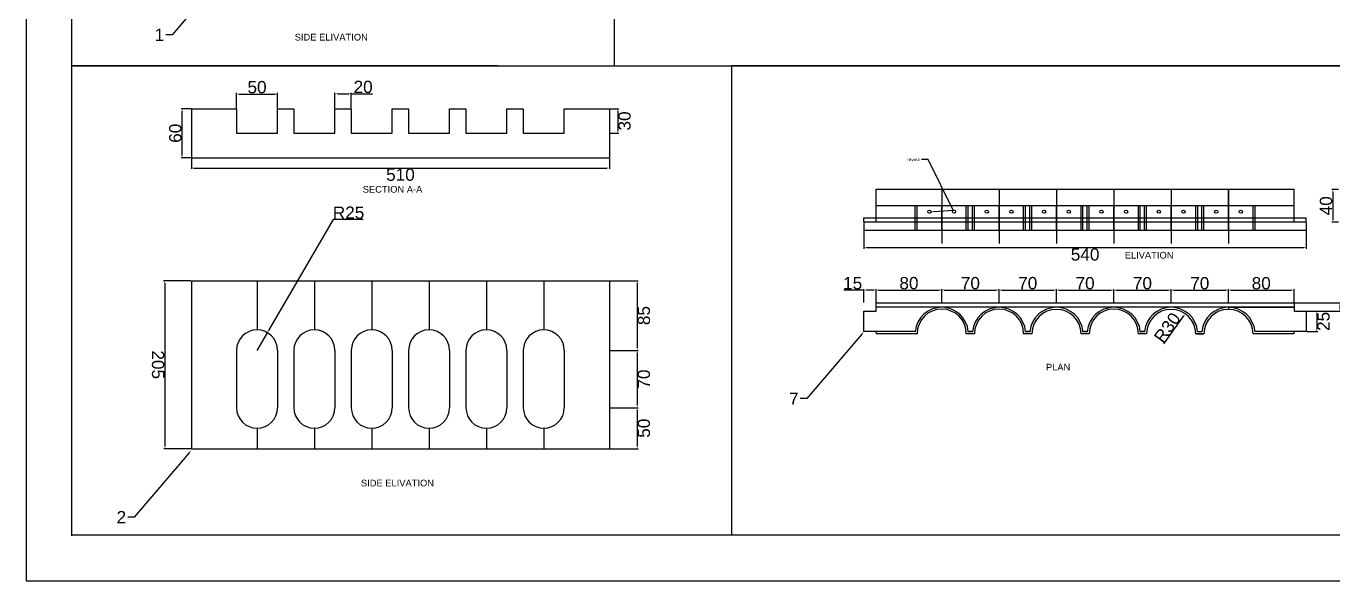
# Model space of a CAD drawing. Header units: millimetres. Extents: x -3009 to 55097, y -2803 to 5841.
# Drawn here: x 33757 to 35352, y -1701 to -1024 of the extents above; entities that cross this region are included whole.
import ezdxf
from ezdxf import colors
from ezdxf.entities.mleader import LeaderData, LeaderLine
from ezdxf.math import Vec2, Vec3

# ---------------------------------------------------------------- set-up
doc = ezdxf.new("R2010")
doc.units = ezdxf.units.MM
doc.layers.add('DIM', color=10, linetype='Continuous')
doc.layers.add('SC', color=5, linetype='Continuous')
doc.layers.add('PDF_PDF_PDF_NAME PLATE', color=230, linetype='Continuous', true_color=0xff007f)
doc.styles.get("Standard").update_dxf_attribs({"font": 'arial.ttf', "height": 15})
doc.dimstyles.new('DIM', dxfattribs={"dimtxt": 15, "dimasz": 3, "dimexe": 1.25, "dimexo": 0.625, "dimtad": 2, "dimtoh": 1, "dimdec": 0, "dimtxsty": 'Standard', "dimcen": 2.5, "dimclrd": 1, "dimclre": 4, "dimclrt": 1, "dimadec": 0, "dimazin": 0, "dimtfac": 1, "dimtdec": 0, "dimtmove": 0, "dimatfit": 3, "dimfxl": 1, "dimtfillclr": 4, "dimarcsym": 0})

# ---------------------------------------------------------------- blocks, each defined once
blk = doc.blocks.new('*D421')
at = {"layer": 'Defpoints', "color": 0, "transparency": 16777216}
for p in [(34469, -1335.1), (34469, -1420.1), (34502.9, -1420.1)]:
    blk.add_point(p, dxfattribs=at)
at = {"layer": 'DIM', "color": 4, "lineweight": -2, "transparency": 16777216}
for p, q in [((34469.6, -1335.1), (34504.1, -1335.1)), ((34469.6, -1420.1), (34504.1, -1420.1))]:
    blk.add_line(p, q, dxfattribs=at)
at = {"layer": 'DIM', "color": 1, "lineweight": -2, "transparency": 16777216}
blk.add_line((34502.9, -1338.1), (34502.9, -1417.1), dxfattribs=at)
at = {"layer": 'DIM', "color": 1, "transparency": 16777216}
for points in [[(34502.4, -1338.1), (34503.4, -1338.1), (34502.9, -1335.1)], [(34502.4, -1417.1), (34503.4, -1417.1), (34502.9, -1420.1)]]:
    blk.add_solid(points, dxfattribs=at)
at = {"layer": 'DIM', "color": 1, "transparency": 16777216, "insert": (34511.2, -1377.6), "char_height": 15, "attachment_point": 5, "rotation": 90}
blk.add_mtext('85', dxfattribs=at)
blk = doc.blocks.new('*D369')
at = {"layer": 'Defpoints', "color": 0, "transparency": 16777216}
for p in [(34469, -1420.1), (34469, -1490.1), (34502.9, -1490.1)]:
    blk.add_point(p, dxfattribs=at)
at = {"layer": 'DIM', "color": 4, "lineweight": -2, "transparency": 16777216}
for p, q in [((34469.6, -1420.1), (34504.1, -1420.1)), ((34469.6, -1490.1), (34504.1, -1490.1))]:
    blk.add_line(p, q, dxfattribs=at)
at = {"layer": 'DIM', "color": 1, "lineweight": -2, "transparency": 16777216}
blk.add_line((34502.9, -1423.1), (34502.9, -1487.1), dxfattribs=at)
at = {"layer": 'DIM', "color": 1, "transparency": 16777216}
for points in [[(34502.4, -1423.1), (34503.4, -1423.1), (34502.9, -1420.1)], [(34502.4, -1487.1), (34503.4, -1487.1), (34502.9, -1490.1)]]:
    blk.add_solid(points, dxfattribs=at)
at = {"layer": 'DIM', "color": 1, "transparency": 16777216, "insert": (34511.2, -1455.1), "char_height": 15, "attachment_point": 5, "rotation": 90}
blk.add_mtext('70', dxfattribs=at)
blk = doc.blocks.new('*D422')
at = {"layer": 'Defpoints', "color": 0, "transparency": 16777216}
for p in [(34469, -1490.1), (34469, -1540.1), (34502.9, -1540.1)]:
    blk.add_point(p, dxfattribs=at)
at = {"layer": 'DIM', "color": 4, "lineweight": -2, "transparency": 16777216}
for p, q in [((34469.6, -1490.1), (34504.1, -1490.1)), ((34469.6, -1540.1), (34504.1, -1540.1))]:
    blk.add_line(p, q, dxfattribs=at)
at = {"layer": 'DIM', "color": 1, "lineweight": -2, "transparency": 16777216}
blk.add_line((34502.9, -1493.1), (34502.9, -1537.1), dxfattribs=at)
at = {"layer": 'DIM', "color": 1, "transparency": 16777216}
for points in [[(34502.4, -1493.1), (34503.4, -1493.1), (34502.9, -1490.1)], [(34502.4, -1537.1), (34503.4, -1537.1), (34502.9, -1540.1)]]:
    blk.add_solid(points, dxfattribs=at)
at = {"layer": 'DIM', "color": 1, "transparency": 16777216, "insert": (34511.2, -1515.1), "char_height": 15, "attachment_point": 5, "rotation": 90}
blk.add_mtext('50', dxfattribs=at)
blk = doc.blocks.new('*D370')
at = {"layer": 'Defpoints', "color": 0, "transparency": 16777216}
for p in [(34051.6, -1398.5), (34039, -1420.1)]:
    blk.add_point(p, dxfattribs=at)
at = {"layer": 'DIM', "color": 1, "lineweight": -2, "transparency": 16777216}
for p, q in [((34132.1, -1260.4), (34053.1, -1395.9)), ((34168.6, -1260.4), (34132.1, -1260.4)), ((34039, -1420.1), (34051.6, -1398.5))]:
    blk.add_line(p, q, dxfattribs=at)
at = {"layer": 'DIM', "color": 1, "transparency": 16777216}
blk.add_solid([(34052.7, -1395.6), (34053.5, -1396.1), (34051.6, -1398.5)], dxfattribs=at)
at = {"layer": 'DIM', "color": 1, "transparency": 16777216, "insert": (34150.7, -1252.1), "char_height": 15, "attachment_point": 5}
blk.add_mtext('R25', dxfattribs=at)
blk = doc.blocks.new('*D443')
at = {"layer": 'Defpoints', "color": 0, "transparency": 16777216}
for p in [(33947.6, -1125.1), (33959, -1125.1), (33959, -1185.1)]:
    blk.add_point(p, dxfattribs=at)
at = {"layer": 'DIM', "color": 4, "lineweight": -2, "transparency": 16777216}
for p, q in [((33958.4, -1125.1), (33946.4, -1125.1)), ((33958.4, -1185.1), (33946.4, -1185.1))]:
    blk.add_line(p, q, dxfattribs=at)
at = {"layer": 'DIM', "color": 1, "lineweight": -2, "transparency": 16777216}
blk.add_line((33947.6, -1182.1), (33947.6, -1128.1), dxfattribs=at)
at = {"layer": 'DIM', "color": 1, "transparency": 16777216}
for points in [[(33947.1, -1128.1), (33948.1, -1128.1), (33947.6, -1125.1)], [(33947.1, -1182.1), (33948.1, -1182.1), (33947.6, -1185.1)]]:
    blk.add_solid(points, dxfattribs=at)
at = {"layer": 'DIM', "color": 1, "transparency": 16777216, "insert": (33939.3, -1155.1), "char_height": 15, "attachment_point": 5, "rotation": 90}
blk.add_mtext('60', dxfattribs=at)
blk = doc.blocks.new('*D444')
at = {"layer": 'Defpoints', "color": 0, "transparency": 16777216}
for p in [(34469, -1125.1), (34469, -1155.1), (34479.3, -1155.1)]:
    blk.add_point(p, dxfattribs=at)
at = {"layer": 'DIM', "color": 4, "lineweight": -2, "transparency": 16777216}
for p, q in [((34469.6, -1125.1), (34480.6, -1125.1)), ((34469.6, -1155.1), (34480.6, -1155.1))]:
    blk.add_line(p, q, dxfattribs=at)
at = {"layer": 'DIM', "color": 1, "lineweight": -2, "transparency": 16777216}
blk.add_line((34479.3, -1128.1), (34479.3, -1152.1), dxfattribs=at)
at = {"layer": 'DIM', "color": 1, "transparency": 16777216}
for points in [[(34478.8, -1128.1), (34479.8, -1128.1), (34479.3, -1125.1)], [(34478.8, -1152.1), (34479.8, -1152.1), (34479.3, -1155.1)]]:
    blk.add_solid(points, dxfattribs=at)
at = {"layer": 'DIM', "color": 1, "transparency": 16777216, "insert": (34487.6, -1140.1), "char_height": 15, "attachment_point": 5, "rotation": 90}
blk.add_mtext('30', dxfattribs=at)
blk = doc.blocks.new('*D445')
at = {"layer": 'Defpoints', "color": 0, "transparency": 16777216}
for p in [(34779.7, -1263.3), (35319.7, -1263.3), (34779.7, -1294.8)]:
    blk.add_point(p, dxfattribs=at)
at = {"layer": 'DIM', "color": 4, "lineweight": -2, "transparency": 16777216}
for p, q in [((34779.7, -1264), (34779.7, -1296)), ((35319.7, -1264), (35319.7, -1296))]:
    blk.add_line(p, q, dxfattribs=at)
at = {"layer": 'DIM', "color": 1, "lineweight": -2, "transparency": 16777216}
blk.add_line((35316.7, -1294.8), (34782.7, -1294.8), dxfattribs=at)
at = {"layer": 'DIM', "color": 1, "transparency": 16777216}
for points in [[(34782.7, -1294.3), (34782.7, -1295.3), (34779.7, -1294.8)], [(35316.7, -1294.3), (35316.7, -1295.3), (35319.7, -1294.8)]]:
    blk.add_solid(points, dxfattribs=at)
at = {"layer": 'DIM', "color": 1, "transparency": 16777216, "insert": (35049.7, -1303.1), "char_height": 15, "attachment_point": 5}
blk.add_mtext('540', dxfattribs=at)
blk = doc.blocks.new('*D446')
at = {"layer": 'Defpoints', "color": 0, "transparency": 16777216}
for p in [(34779.7, -1346.5), (34779.7, -1362.2), (34794.7, -1362.2)]:
    blk.add_point(p, dxfattribs=at)
at = {"layer": 'DIM', "color": 1, "lineweight": -2, "transparency": 16777216}
for p, q in [((34779.7, -1346.5), (34755.2, -1346.5)), ((34791.7, -1346.5), (34782.7, -1346.5))]:
    blk.add_line(p, q, dxfattribs=at)
at = {"layer": 'DIM', "color": 4, "lineweight": -2, "transparency": 16777216}
for p, q in [((34779.7, -1361.6), (34779.7, -1345.3)), ((34794.7, -1361.6), (34794.7, -1345.3))]:
    blk.add_line(p, q, dxfattribs=at)
at = {"layer": 'DIM', "color": 1, "transparency": 16777216}
for points in [[(34782.7, -1346), (34782.7, -1347), (34779.7, -1346.5)], [(34791.7, -1346), (34791.7, -1347), (34794.7, -1346.5)]]:
    blk.add_solid(points, dxfattribs=at)
at = {"layer": 'DIM', "color": 1, "transparency": 16777216, "insert": (34766, -1338.2), "char_height": 15, "attachment_point": 5}
blk.add_mtext('15', dxfattribs=at)
blk = doc.blocks.new('*D447')
at = {"layer": 'Defpoints', "color": 0, "transparency": 16777216}
for p in [(34874.7, -1346.4), (34794.7, -1362.2), (34874.7, -1362.2)]:
    blk.add_point(p, dxfattribs=at)
at = {"layer": 'DIM', "color": 4, "lineweight": -2, "transparency": 16777216}
for p, q in [((34794.7, -1361.6), (34794.7, -1345.2)), ((34874.7, -1361.6), (34874.7, -1345.2))]:
    blk.add_line(p, q, dxfattribs=at)
at = {"layer": 'DIM', "color": 1, "lineweight": -2, "transparency": 16777216}
blk.add_line((34797.7, -1346.4), (34871.7, -1346.4), dxfattribs=at)
at = {"layer": 'DIM', "color": 1, "transparency": 16777216}
for points in [[(34797.7, -1345.9), (34797.7, -1346.9), (34794.7, -1346.4)], [(34871.7, -1345.9), (34871.7, -1346.9), (34874.7, -1346.4)]]:
    blk.add_solid(points, dxfattribs=at)
at = {"layer": 'DIM', "color": 1, "transparency": 16777216, "insert": (34834.7, -1338.1), "char_height": 15, "attachment_point": 5}
blk.add_mtext('80', dxfattribs=at)
blk = doc.blocks.new('*D448')
at = {"layer": 'Defpoints', "color": 0, "transparency": 16777216}
for p in [(34944.7, -1346.4), (34874.7, -1362.2), (34944.7, -1362.2)]:
    blk.add_point(p, dxfattribs=at)
at = {"layer": 'DIM', "color": 4, "lineweight": -2, "transparency": 16777216}
for p, q in [((34874.7, -1361.6), (34874.7, -1345.2)), ((34944.7, -1361.6), (34944.7, -1345.2))]:
    blk.add_line(p, q, dxfattribs=at)
at = {"layer": 'DIM', "color": 1, "lineweight": -2, "transparency": 16777216}
blk.add_line((34877.7, -1346.4), (34941.7, -1346.4), dxfattribs=at)
at = {"layer": 'DIM', "color": 1, "transparency": 16777216}
for points in [[(34877.7, -1345.9), (34877.7, -1346.9), (34874.7, -1346.4)], [(34941.7, -1345.9), (34941.7, -1346.9), (34944.7, -1346.4)]]:
    blk.add_solid(points, dxfattribs=at)
at = {"layer": 'DIM', "color": 1, "transparency": 16777216, "insert": (34909.7, -1338.1), "char_height": 15, "attachment_point": 5}
blk.add_mtext('70', dxfattribs=at)
blk = doc.blocks.new('*D449')
at = {"layer": 'Defpoints', "color": 0, "transparency": 16777216}
for p in [(35014.7, -1346.4), (34944.7, -1362.2), (35014.7, -1362.2)]:
    blk.add_point(p, dxfattribs=at)
at = {"layer": 'DIM', "color": 4, "lineweight": -2, "transparency": 16777216}
for p, q in [((34944.7, -1361.6), (34944.7, -1345.2)), ((35014.7, -1361.6), (35014.7, -1345.2))]:
    blk.add_line(p, q, dxfattribs=at)
at = {"layer": 'DIM', "color": 1, "lineweight": -2, "transparency": 16777216}
blk.add_line((34947.7, -1346.4), (35011.7, -1346.4), dxfattribs=at)
at = {"layer": 'DIM', "color": 1, "transparency": 16777216}
for points in [[(34947.7, -1345.9), (34947.7, -1346.9), (34944.7, -1346.4)], [(35011.7, -1345.9), (35011.7, -1346.9), (35014.7, -1346.4)]]:
    blk.add_solid(points, dxfattribs=at)
at = {"layer": 'DIM', "color": 1, "transparency": 16777216, "insert": (34979.7, -1338.1), "char_height": 15, "attachment_point": 5}
blk.add_mtext('70', dxfattribs=at)
blk = doc.blocks.new('*D450')
at = {"layer": 'Defpoints', "color": 0, "transparency": 16777216}
for p in [(35084.7, -1346.5), (35014.7, -1362.2), (35084.7, -1362.2)]:
    blk.add_point(p, dxfattribs=at)
at = {"layer": 'DIM', "color": 4, "lineweight": -2, "transparency": 16777216}
for p, q in [((35014.7, -1361.6), (35014.7, -1345.2)), ((35084.7, -1361.6), (35084.7, -1345.2))]:
    blk.add_line(p, q, dxfattribs=at)
at = {"layer": 'DIM', "color": 1, "lineweight": -2, "transparency": 16777216}
blk.add_line((35017.7, -1346.5), (35081.7, -1346.5), dxfattribs=at)
at = {"layer": 'DIM', "color": 1, "transparency": 16777216}
for points in [[(35017.7, -1346), (35017.7, -1347), (35014.7, -1346.5)], [(35081.7, -1346), (35081.7, -1347), (35084.7, -1346.5)]]:
    blk.add_solid(points, dxfattribs=at)
at = {"layer": 'DIM', "color": 1, "transparency": 16777216, "insert": (35049.7, -1338.2), "char_height": 15, "attachment_point": 5}
blk.add_mtext('70', dxfattribs=at)
blk = doc.blocks.new('*D451')
at = {"layer": 'Defpoints', "color": 0, "transparency": 16777216}
for p in [(35154.7, -1346.5), (35084.7, -1362.2), (35154.7, -1362.2)]:
    blk.add_point(p, dxfattribs=at)
at = {"layer": 'DIM', "color": 4, "lineweight": -2, "transparency": 16777216}
for p, q in [((35084.7, -1361.6), (35084.7, -1345.2)), ((35154.7, -1361.6), (35154.7, -1345.2))]:
    blk.add_line(p, q, dxfattribs=at)
at = {"layer": 'DIM', "color": 1, "lineweight": -2, "transparency": 16777216}
blk.add_line((35087.7, -1346.5), (35151.7, -1346.5), dxfattribs=at)
at = {"layer": 'DIM', "color": 1, "transparency": 16777216}
for points in [[(35087.7, -1346), (35087.7, -1347), (35084.7, -1346.5)], [(35151.7, -1346), (35151.7, -1347), (35154.7, -1346.5)]]:
    blk.add_solid(points, dxfattribs=at)
at = {"layer": 'DIM', "color": 1, "transparency": 16777216, "insert": (35119.7, -1338.2), "char_height": 15, "attachment_point": 5}
blk.add_mtext('70', dxfattribs=at)
blk = doc.blocks.new('*D452')
at = {"layer": 'Defpoints', "color": 0, "transparency": 16777216}
for p in [(35224.7, -1346.5), (35154.7, -1362.2), (35224.7, -1362.2)]:
    blk.add_point(p, dxfattribs=at)
at = {"layer": 'DIM', "color": 4, "lineweight": -2, "transparency": 16777216}
for p, q in [((35154.7, -1361.6), (35154.7, -1345.2)), ((35224.7, -1361.6), (35224.7, -1345.2))]:
    blk.add_line(p, q, dxfattribs=at)
at = {"layer": 'DIM', "color": 1, "lineweight": -2, "transparency": 16777216}
blk.add_line((35157.7, -1346.5), (35221.7, -1346.5), dxfattribs=at)
at = {"layer": 'DIM', "color": 1, "transparency": 16777216}
for points in [[(35157.7, -1346), (35157.7, -1347), (35154.7, -1346.5)], [(35221.7, -1346), (35221.7, -1347), (35224.7, -1346.5)]]:
    blk.add_solid(points, dxfattribs=at)
at = {"layer": 'DIM', "color": 1, "transparency": 16777216, "insert": (35189.7, -1338.2), "char_height": 15, "attachment_point": 5}
blk.add_mtext('70', dxfattribs=at)
blk = doc.blocks.new('*D453')
at = {"layer": 'Defpoints', "color": 0, "transparency": 16777216}
for p in [(35304.7, -1346.5), (35224.7, -1362.2), (35304.7, -1362.2)]:
    blk.add_point(p, dxfattribs=at)
at = {"layer": 'DIM', "color": 4, "lineweight": -2, "transparency": 16777216}
for p, q in [((35224.7, -1361.6), (35224.7, -1345.2)), ((35304.7, -1361.6), (35304.7, -1345.2))]:
    blk.add_line(p, q, dxfattribs=at)
at = {"layer": 'DIM', "color": 1, "lineweight": -2, "transparency": 16777216}
blk.add_line((35227.7, -1346.5), (35301.7, -1346.5), dxfattribs=at)
at = {"layer": 'DIM', "color": 1, "transparency": 16777216}
for points in [[(35227.7, -1346), (35227.7, -1347), (35224.7, -1346.5)], [(35301.7, -1346), (35301.7, -1347), (35304.7, -1346.5)]]:
    blk.add_solid(points, dxfattribs=at)
at = {"layer": 'DIM', "color": 1, "transparency": 16777216, "insert": (35264.7, -1338.2), "char_height": 15, "attachment_point": 5}
blk.add_mtext('80', dxfattribs=at)
blk = doc.blocks.new('*D454')
at = {"layer": 'Defpoints', "color": 0, "transparency": 16777216}
for p in [(35319.7, -1372.2), (35319.7, -1397.2), (35332.4, -1397.2)]:
    blk.add_point(p, dxfattribs=at)
at = {"layer": 'DIM', "color": 4, "lineweight": -2, "transparency": 16777216}
for p, q in [((35320.3, -1372.2), (35333.7, -1372.2)), ((35320.3, -1397.2), (35333.7, -1397.2))]:
    blk.add_line(p, q, dxfattribs=at)
at = {"layer": 'DIM', "color": 1, "lineweight": -2, "transparency": 16777216}
blk.add_line((35332.4, -1375.2), (35332.4, -1394.2), dxfattribs=at)
at = {"layer": 'DIM', "color": 1, "transparency": 16777216}
for points in [[(35331.9, -1375.2), (35332.9, -1375.2), (35332.4, -1372.2)], [(35331.9, -1394.2), (35332.9, -1394.2), (35332.4, -1397.2)]]:
    blk.add_solid(points, dxfattribs=at)
at = {"layer": 'DIM', "color": 1, "transparency": 16777216, "insert": (35340.7, -1384.7), "char_height": 15, "attachment_point": 5, "rotation": 90}
blk.add_mtext('25', dxfattribs=at)
blk = doc.blocks.new('*D386')
at = {"layer": 'Defpoints', "color": 0, "transparency": 16777216}
for p in [(35172.2, -1375.6), (35154.7, -1400)]:
    blk.add_point(p, dxfattribs=at)
at = {"layer": 'DIM', "color": 1, "lineweight": -2, "transparency": 16777216}
blk.add_line((35145.9, -1412.2), (35170.4, -1378), dxfattribs=at)
at = {"layer": 'DIM', "color": 1, "transparency": 16777216}
blk.add_solid([(35170, -1377.7), (35170.8, -1378.3), (35172.2, -1375.6)], dxfattribs=at)
at = {"layer": 'DIM', "color": 1, "transparency": 16777216, "insert": (35150, -1392.3), "char_height": 15, "attachment_point": 5, "rotation": 54.376}
blk.add_mtext('R30', dxfattribs=at)
blk = doc.blocks.new('*D455')
at = {"layer": 'Defpoints', "color": 0, "transparency": 16777216}
for p in [(35359.7, -1223.6), (35352.1, -1263.6), (35359.7, -1263.6)]:
    blk.add_point(p, dxfattribs=at)
at = {"layer": 'DIM', "color": 4, "lineweight": -2, "transparency": 16777216}
for p, q in [((35359.1, -1223.6), (35350.8, -1223.6)), ((35359.1, -1263.6), (35350.8, -1263.6))]:
    blk.add_line(p, q, dxfattribs=at)
at = {"layer": 'DIM', "color": 1, "lineweight": -2, "transparency": 16777216}
blk.add_line((35352.1, -1226.6), (35352.1, -1260.6), dxfattribs=at)
at = {"layer": 'DIM', "color": 1, "transparency": 16777216}
for points in [[(35351.6, -1226.6), (35352.6, -1226.6), (35352.1, -1223.6)], [(35351.6, -1260.6), (35352.6, -1260.6), (35352.1, -1263.6)]]:
    blk.add_solid(points, dxfattribs=at)
at = {"layer": 'DIM', "color": 1, "transparency": 16777216, "insert": (35343.8, -1243.6), "char_height": 15, "attachment_point": 5, "rotation": 90}
blk.add_mtext('40', dxfattribs=at)
blk = doc.blocks.new('*D403')
at = {"layer": 'Defpoints', "color": 0, "transparency": 16777216}
for p in [(33958.8, -1335.1), (33926.5, -1540.1), (33959, -1540.1)]:
    blk.add_point(p, dxfattribs=at)
at = {"layer": 'DIM', "color": 4, "lineweight": -2, "transparency": 16777216}
for p, q in [((33958.2, -1335.1), (33925, -1335.1)), ((33958.4, -1540.1), (33925.2, -1540.1))]:
    blk.add_line(p, q, dxfattribs=at)
at = {"layer": 'DIM', "color": 1, "lineweight": -2, "transparency": 16777216}
blk.add_line((33926.3, -1338.1), (33926.5, -1537.1), dxfattribs=at)
at = {"layer": 'DIM', "color": 1, "transparency": 16777216}
for points in [[(33926.8, -1338.1), (33925.8, -1338.1), (33926.3, -1335.1)], [(33927, -1537.1), (33926, -1537.1), (33926.5, -1540.1)]]:
    blk.add_solid(points, dxfattribs=at)
at = {"layer": 'DIM', "color": 1, "transparency": 16777216, "insert": (33918.1, -1437.6), "char_height": 15, "attachment_point": 5, "rotation": 270.0568}
blk.add_mtext('205', dxfattribs=at)
blk = doc.blocks.new('*D398')
at = {"layer": 'Defpoints', "color": 0, "transparency": 16777216}
for p in [(35304.7, -1362.2), (35304.7, -1372.2), (35360.6, -1372.2)]:
    blk.add_point(p, dxfattribs=at)
at = {"layer": 'DIM', "color": 4, "lineweight": -2, "transparency": 16777216}
for p, q in [((35305.3, -1362.2), (35361.9, -1362.2)), ((35305.3, -1372.2), (35361.9, -1372.2))]:
    blk.add_line(p, q, dxfattribs=at)
at = {"layer": 'DIM', "color": 1, "lineweight": -2, "transparency": 16777216}
blk.add_line((35360.6, -1365.2), (35360.6, -1369.2), dxfattribs=at)
at = {"layer": 'DIM', "color": 1, "transparency": 16777216}
for points in [[(35360.1, -1365.2), (35361.1, -1365.2), (35360.6, -1362.2)], [(35360.1, -1369.2), (35361.1, -1369.2), (35360.6, -1372.2)]]:
    blk.add_solid(points, dxfattribs=at)
at = {"layer": 'DIM', "color": 1, "transparency": 16777216, "insert": (35368.9, -1367.2), "char_height": 15, "attachment_point": 5, "rotation": 90}
blk.add_mtext('10', dxfattribs=at)
blk = doc.blocks.new('*D399')
at = {"layer": 'Defpoints', "color": 0, "transparency": 16777216}
for p in [(33959, -1185.1), (34469, -1185.1), (34469, -1197.5)]:
    blk.add_point(p, dxfattribs=at)
at = {"layer": 'DIM', "color": 4, "lineweight": -2, "transparency": 16777216}
for p, q in [((33959, -1185.8), (33959, -1198.7)), ((34469, -1185.8), (34469, -1198.7))]:
    blk.add_line(p, q, dxfattribs=at)
at = {"layer": 'DIM', "color": 1, "lineweight": -2, "transparency": 16777216}
blk.add_line((33962, -1197.5), (34466, -1197.5), dxfattribs=at)
at = {"layer": 'DIM', "color": 1, "transparency": 16777216}
for points in [[(33962, -1197), (33962, -1198), (33959, -1197.5)], [(34466, -1197), (34466, -1198), (34469, -1197.5)]]:
    blk.add_solid(points, dxfattribs=at)
at = {"layer": 'DIM', "color": 1, "transparency": 16777216, "insert": (34214, -1205.7), "char_height": 15, "attachment_point": 5}
blk.add_mtext('510', dxfattribs=at)
blk = doc.blocks.new('*D400')
at = {"layer": 'Defpoints', "color": 0, "transparency": 16777216}
for p in [(34064, -1107.2), (34014, -1125.1), (34064, -1125.1)]:
    blk.add_point(p, dxfattribs=at)
at = {"layer": 'DIM', "color": 4, "lineweight": -2, "transparency": 16777216}
for p, q in [((34014, -1124.5), (34014, -1105.9)), ((34064, -1124.5), (34064, -1105.9))]:
    blk.add_line(p, q, dxfattribs=at)
at = {"layer": 'DIM', "color": 1, "lineweight": -2, "transparency": 16777216}
blk.add_line((34017, -1107.2), (34061, -1107.2), dxfattribs=at)
at = {"layer": 'DIM', "color": 1, "transparency": 16777216}
for points in [[(34017, -1106.7), (34017, -1107.7), (34014, -1107.2)], [(34061, -1106.7), (34061, -1107.7), (34064, -1107.2)]]:
    blk.add_solid(points, dxfattribs=at)
at = {"layer": 'DIM', "color": 1, "transparency": 16777216, "insert": (34039, -1098.9), "char_height": 15, "attachment_point": 5}
blk.add_mtext('50', dxfattribs=at)
blk = doc.blocks.new('*D402')
at = {"layer": 'Defpoints', "color": 0, "transparency": 16777216}
for p in [(34154, -1106.9), (34134, -1125.1), (34154, -1125.1)]:
    blk.add_point(p, dxfattribs=at)
at = {"layer": 'DIM', "color": 4, "lineweight": -2, "transparency": 16777216}
for p, q in [((34134, -1124.5), (34134, -1105.6)), ((34154, -1124.5), (34154, -1105.6))]:
    blk.add_line(p, q, dxfattribs=at)
at = {"layer": 'DIM', "color": 1, "lineweight": -2, "transparency": 16777216}
for p, q in [((34137, -1106.9), (34151, -1106.9)), ((34154, -1106.9), (34180, -1106.9))]:
    blk.add_line(p, q, dxfattribs=at)
at = {"layer": 'DIM', "color": 1, "transparency": 16777216}
for points in [[(34137, -1106.4), (34137, -1107.4), (34134, -1106.9)], [(34151, -1106.4), (34151, -1107.4), (34154, -1106.9)]]:
    blk.add_solid(points, dxfattribs=at)
at = {"layer": 'DIM', "color": 1, "transparency": 16777216, "insert": (34168.5, -1098.6), "char_height": 15, "attachment_point": 5}
blk.add_mtext('20', dxfattribs=at)

msp = doc.modelspace()

# ---------------------------------------------------------------- linework, layer by layer
at = {"color": 252, "true_color": 0x939598}
for p, q in [((34475.5, -1072.7), (34475.5, 258.3)), ((33812.9, -1072.7), (35423.8, -1072.7)), ((35423.8, -1072.7), (34618.3, -1072.7)), ((34618.3, -1072.7), (34618.3, -1645.7))]:
    msp.add_line(p, q, dxfattribs=at)
for p, q in [((34333, -1072.7), (33812.9, -1072.7)), ((33959, -1125.1), (33959, -1185.1)), ((33959, -1125.1), (34014, -1125.1)), ((34014, -1125.1), (34014, -1155.1)), ((34064, -1125.1), (34084, -1125.1)), ((34064, -1155.1), (34064, -1125.1)), ((34084, -1125.1), (34084, -1155.1)), ((34134, -1125.1), (34154, -1125.1)), ((34134, -1155.1), (34134, -1125.1)), ((34154, -1125.1), (34154, -1155.1)), ((34204, -1125.1), (34224, -1125.1)), ((34204, -1155.1), (34204, -1125.1)), ((34224, -1125.1), (34224, -1155.1)), ((34274, -1125.1), (34294, -1125.1)), ((34274, -1155.1), (34274, -1125.1)), ((34294, -1125.1), (34294, -1155.1)), ((34344, -1125.1), (34364, -1125.1)), ((34344, -1155.1), (34344, -1125.1)), ((34364, -1125.1), (34364, -1155.1)), ((34414, -1125.1), (34469, -1125.1)), ((34414, -1155.1), (34414, -1125.1)), ((34469, -1125.1), (34469, -1185.1)), ((34014, -1155.1), (34039, -1155.1)), ((34039, -1155.1), (34064, -1155.1)), ((34084, -1155.1), (34109, -1155.1)), ((34109, -1155.1), (34134, -1155.1)), ((34154, -1155.1), (34179, -1155.1)), ((34179, -1155.1), (34204, -1155.1)), ((34224, -1155.1), (34249, -1155.1)), ((34249, -1155.1), (34274, -1155.1)), ((34294, -1155.1), (34319, -1155.1)), ((34319, -1155.1), (34344, -1155.1)), ((34364, -1155.1), (34389, -1155.1)), ((34389, -1155.1), (34414, -1155.1)), ((33959, -1185.1), (34469, -1185.1)), ((34794.7, -1263.3), (34794.7, -1223.3)), ((34794.7, -1223.3), (35304.7, -1223.3)), ((34874.7, -1223.3), (34874.7, -1289.8)), ((34944.7, -1223.3), (34944.7, -1289.8)), ((35014.7, -1223.3), (35014.7, -1289.8)), ((35084.7, -1223.3), (35084.7, -1289.8)), ((35154.7, -1223.3), (35154.7, -1289.8)), ((35224.7, -1243.3), (35224.7, -1223.3)), ((35224.7, -1223.3), (35224.7, -1289.8)), ((35304.7, -1263.3), (35304.7, -1223.3)), ((34794.7, -1243.3), (35304.7, -1243.3)), ((34794.7, -1263.3), (34794.7, -1243.3)), ((34842.3, -1273.3), (34842.3, -1243.3)), ((34844.7, -1273.3), (34844.7, -1243.3)), ((34874.7, -1258.3), (34874.7, -1243.3)), ((34874.7, -1258.3), (34874.7, -1243.3)), ((34904.7, -1273.3), (34904.7, -1243.3)), ((34907.1, -1273.3), (34907.1, -1243.3)), ((34912.3, -1273.3), (34912.3, -1243.3)), ((34914.7, -1273.3), (34914.7, -1243.3)), ((34944.7, -1258.3), (34944.7, -1243.3)), ((34974.7, -1273.3), (34974.7, -1243.3)), ((34977.1, -1273.3), (34977.1, -1243.3)), ((34982.3, -1273.3), (34982.3, -1243.3)), ((34984.7, -1273.3), (34984.7, -1243.3)), ((35014.7, -1258.3), (35014.7, -1243.3)), ((35044.7, -1273.3), (35044.7, -1243.3)), ((35047.1, -1273.3), (35047.1, -1243.3)), ((35052.3, -1273.3), (35052.3, -1243.3)), ((35054.7, -1273.3), (35054.7, -1243.3)), ((35084.7, -1258.3), (35084.7, -1243.3)), ((35114.7, -1273.3), (35114.7, -1243.3)), ((35117.1, -1273.3), (35117.1, -1243.3)), ((35122.3, -1273.3), (35122.3, -1243.3)), ((35124.7, -1273.3), (35124.7, -1243.3)), ((35154.7, -1258.3), (35154.7, -1243.3)), ((35184.7, -1273.3), (35184.7, -1243.3)), ((35187.1, -1273.3), (35187.1, -1243.3)), ((35192.3, -1273.3), (35192.3, -1243.3)), ((35194.7, -1273.3), (35194.7, -1243.3)), ((35224.7, -1258.3), (35224.7, -1243.3)), ((35254.7, -1273.3), (35254.7, -1243.3)), ((35257.1, -1273.3), (35257.1, -1243.3)), ((34779.7, -1258.3), (35319.7, -1258.3)), ((34779.7, -1263.3), (34779.7, -1258.3)), ((34874.7, -1263.3), (34874.7, -1258.3)), ((34944.7, -1263.3), (34944.7, -1258.3)), ((35014.7, -1263.3), (35014.7, -1258.3)), ((35084.7, -1263.3), (35084.7, -1258.3)), ((35154.7, -1263.3), (35154.7, -1258.3)), ((35224.7, -1263.3), (35224.7, -1258.3)), ((35319.7, -1263.3), (35319.7, -1258.3)), ((34779.7, -1263.3), (35319.7, -1263.3)), ((34779.7, -1273.3), (35319.7, -1273.3)), ((34874.7, -1273.3), (34874.7, -1263.3)), ((34944.7, -1273.3), (34944.7, -1263.3)), ((35014.7, -1273.3), (35014.7, -1263.3)), ((35084.7, -1273.3), (35084.7, -1263.3)), ((35154.7, -1273.3), (35154.7, -1263.3)), ((35224.7, -1273.3), (35224.7, -1263.3)), ((35224.7, -1273.3), (35224.7, -1289.8)), ((33959, -1335.1), (33959, -1540.1)), ((33959, -1335.1), (34469, -1335.1)), ((34039, -1335.1), (34039, -1395.1)), ((34109, -1335.1), (34109, -1395.1)), ((34179, -1335.1), (34179, -1395.1)), ((34249, -1335.1), (34249, -1395.1)), ((34319, -1335.1), (34319, -1395.1)), ((34389, -1335.1), (34389, -1395.1)), ((34469, -1335.1), (34469, -1540.1)), ((34794.7, -1372.2), (34794.7, -1362.2)), ((34794.7, -1362.2), (34874.7, -1362.2)), ((34794.7, -1362.2), (34874.7, -1362.2)), ((35304.7, -1367.5), (34794.7, -1367.2)), ((34874.7, -1362.2), (34944.7, -1362.2)), ((34874.7, -1362.2), (34944.7, -1362.2)), ((34874.7, -1367.2), (34874.7, -1367.5)), ((34944.7, -1362.2), (35014.7, -1362.2)), ((34944.7, -1367.3), (34944.7, -1367.5)), ((35014.7, -1362.2), (35084.7, -1362.2)), ((35014.7, -1367.3), (35014.7, -1367.5)), ((35084.7, -1362.2), (35154.7, -1362.2)), ((35084.7, -1367.3), (35084.7, -1367.5)), ((35154.7, -1362.2), (35224.7, -1362.2)), ((35154.7, -1367.4), (35154.7, -1367.5)), ((35224.7, -1362.2), (35304.7, -1362.2)), ((35224.7, -1367.4), (35224.7, -1370)), ((35224.7, -1367.5), (35304.7, -1367.5)), ((35254.7, -1367.5), (35254.7, -1367.4)), ((35257.1, -1367.5), (35257.1, -1367.4)), ((35304.7, -1362.2), (35304.7, -1372.2)), ((34779.7, -1397.2), (34779.7, -1372.2)), ((34779.7, -1372.2), (34794.7, -1372.2)), ((35304.7, -1372.2), (35319.7, -1372.2)), ((35319.7, -1372.2), (35319.7, -1397.2)), ((34842.3, -1397.2), (34779.7, -1397.2)), ((34794.7, -1399.2), (34794.7, -1397.2)), ((34844.7, -1399.7), (34794.7, -1399.7)), ((34914.7, -1399.7), (34904.7, -1399.7)), ((34912.3, -1397.2), (34907.1, -1397.2)), ((34907.1, -1397.2), (34912.3, -1397.2)), ((34984.7, -1399.7), (34974.7, -1399.7)), ((34982.3, -1397.2), (34977.1, -1397.2)), ((34977.1, -1397.2), (34982.3, -1397.2)), ((35054.7, -1399.7), (35044.7, -1399.7)), ((35052.3, -1397.2), (35047.1, -1397.2)), ((35047.1, -1397.2), (35052.3, -1397.2)), ((35124.7, -1399.7), (35114.7, -1399.7)), ((35122.3, -1397.2), (35117.1, -1397.2)), ((35117.1, -1397.2), (35122.3, -1397.2)), ((35194.7, -1399.7), (35184.7, -1399.7)), ((35184.7, -1399.7), (35194.7, -1399.7)), ((35184.7, -1399.7), (35189.7, -1399.7)), ((35187.1, -1397.2), (35192.3, -1397.2)), ((35187.1, -1399.7), (35192.3, -1399.7)), ((35189.7, -1399.7), (35194.7, -1399.7)), ((35304.6, -1399.7), (35254.7, -1399.7)), ((35319.7, -1397.2), (35257.1, -1397.2)), ((35304.6, -1397.2), (35304.6, -1399.7)), ((34014, -1420.1), (34014, -1490.1)), ((34064, -1420.1), (34064, -1490.1)), ((34084, -1420.1), (34084, -1490.1)), ((34134, -1420.1), (34134, -1490.1)), ((34154, -1420.1), (34154, -1490.1)), ((34204, -1420.1), (34204, -1490.1)), ((34224, -1420.1), (34224, -1490.1)), ((34274, -1420.1), (34274, -1490.1)), ((34294, -1420.1), (34294, -1490.1)), ((34344, -1420.1), (34344, -1490.1)), ((34364, -1420.1), (34364, -1490.1)), ((34414, -1420.1), (34414, -1490.1)), ((34039, -1515.1), (34039, -1540.1)), ((34109, -1515.1), (34109, -1540.1)), ((34179, -1515.1), (34179, -1540.1)), ((34249, -1515.1), (34249, -1540.1)), ((34319, -1515.1), (34319, -1540.1)), ((34389, -1515.1), (34389, -1540.1)), ((33959, -1540.1), (34469, -1540.1))]:
    msp.add_line(p, q)
for centre in [(34859.7, -1250.8), (34889.7, -1250.8), (34929.7, -1250.8), (34959.7, -1250.8), (34999.7, -1250.8), (35029.7, -1250.8), (35069.7, -1250.8), (35099.7, -1250.8), (35139.7, -1250.8), (35169.7, -1250.8), (35209.7, -1250.8), (35239.7, -1250.8)]:
    msp.add_circle(centre, 2)
for centre, radius, start, end in [((34874.7, -1400), 32.5, 4.8655, 175.1345), ((34874.7, -1399.7), 30, 0, 180), ((34944.7, -1400), 32.5, 4.8655, 175.1345), ((34944.7, -1399.7), 30, 0, 180), ((35014.7, -1400), 32.5, 4.8655, 175.1345), ((35014.7, -1400), 30, 0.49, 179.51), ((35084.7, -1400), 32.5, 4.8655, 175.1345), ((35084.7, -1399.7), 30, 0, 180), ((35154.7, -1400), 32.5, 4.8655, 175.1345), ((35154.7, -1400), 30, 0.49, 179.51), ((35224.7, -1400), 32.5, 4.8655, 175.1345), ((35224.7, -1400), 30, 0.49, 179.51), ((34039, -1420.1), 25, 0, 180), ((34109, -1420.1), 25, 0, 180), ((34179, -1420.1), 25, 0, 180), ((34249, -1420.1), 25, 0, 180), ((34319, -1420.1), 25, 0, 180), ((34389, -1420.1), 25, 0, 180), ((34039, -1490.1), 25, 180, 0), ((34109, -1490.1), 25, 180, 0), ((34179, -1490.1), 25, 180, 0), ((34249, -1490.1), 25, 180, 0), ((34319, -1490.1), 25, 180, 0), ((34389, -1490.1), 25, 180, 0)]:
    msp.add_arc(centre, radius, start, end)
at = {"layer": 'PDF_PDF_PDF_NAME PLATE', "lineweight": 25}
for p, q in [((33757.2, 314), (33757.2, -1701.4)), ((33812.9, -1646.3), (33812.9, 258.3)), ((36613.3, -1645.7), (33812.9, -1645.7)), ((33757.2, -1701.4), (36687, -1701.4))]:
    msp.add_line(p, q, dxfattribs=at)

# ---------------------------------------------------------------- texts
for s, height, p in [('SIDE ELIVATION', 8.151, (34085, -1041.9)), ('SECTION A-A', 8.151, (34168, -1227.6)), ('ELIVATION', 8.15, (35098.1, -1308)), ('PLAN', 8.15, (35001.9, -1444.6)), ('SIDE ELIVATION', 8.151, (34165.8, -1586.1))]:
    msp.add_text(s, height=height).set_placement(p)

# ---------------------------------------------------------------- dimensions: what is measured, and where the dimension line sits
at = {"layer": 'DIM'}
for base, p1, p2, picture, middle in [((34064, -1107.2), (34014, -1125.1), (34064, -1125.1), '*D400', (34039, -1098.9)), ((34154, -1106.9), (34134, -1125.1), (34154, -1125.1), '*D402', (34168.5, -1098.6)), ((34469, -1197.5), (33959, -1185.1), (34469, -1185.1), '*D399', (34214, -1205.7)), ((34779.7, -1294.8), (35319.7, -1263.3), (34779.7, -1263.3), '*D445', (35049.7, -1303.1)), ((34779.7, -1346.5), (34794.7, -1362.2), (34779.7, -1362.2), '*D446', (34766, -1338.2)), ((34874.7, -1346.4), (34794.7, -1362.2), (34874.7, -1362.2), '*D447', (34834.7, -1338.1)), ((34944.7, -1346.4), (34874.7, -1362.2), (34944.7, -1362.2), '*D448', (34909.7, -1338.1)), ((35014.7, -1346.4), (34944.7, -1362.2), (35014.7, -1362.2), '*D449', (34979.7, -1338.1)), ((35084.7, -1346.5), (35014.7, -1362.2), (35084.7, -1362.2), '*D450', (35049.7, -1338.2)), ((35154.7, -1346.5), (35084.7, -1362.2), (35154.7, -1362.2), '*D451', (35119.7, -1338.2)), ((35224.7, -1346.5), (35154.7, -1362.2), (35224.7, -1362.2), '*D452', (35189.7, -1338.2)), ((35304.7, -1346.5), (35224.7, -1362.2), (35304.7, -1362.2), '*D453', (35264.7, -1338.2))]:
    dim = msp.add_linear_dim(base=base, p1=p1, p2=p2, dimstyle='DIM', dxfattribs=at)
    dim.commit()
    dim.dimension.update_dxf_attribs({"geometry": picture, "text_midpoint": middle})
for base, p1, p2, picture, middle in [((33947.6, -1125.1), (33959, -1185.1), (33959, -1125.1), '*D443', (33939.3, -1155.1)), ((34479.3, -1155.1), (34469, -1125.1), (34469, -1155.1), '*D444', (34487.6, -1140.1)), ((35352.1, -1263.6), (35359.7, -1223.6), (35359.7, -1263.6), '*D455', (35343.8, -1243.6)), ((34502.9, -1420.1), (34469, -1335.1), (34469, -1420.1), '*D421', (34511.2, -1377.6)), ((35332.4, -1397.2), (35319.7, -1372.2), (35319.7, -1397.2), '*D454', (35340.7, -1384.7)), ((34502.9, -1490.1), (34469, -1420.1), (34469, -1490.1), '*D369', (34511.2, -1455.1)), ((34502.9, -1540.1), (34469, -1490.1), (34469, -1540.1), '*D422', (34511.2, -1515.1))]:
    dim = msp.add_linear_dim(base=base, p1=p1, p2=p2, angle=90, dimstyle='DIM', dxfattribs=at)
    dim.commit()
    dim.dimension.update_dxf_attribs({"geometry": picture, "text_midpoint": middle})
for center, mpoint, picture, middle in [((34039, -1420.1), (34051.6, -1398.5), '*D370', (34150.7, -1260.4)), ((35154.7, -1400), (35172.2, -1375.6), '*D386', (35156.7, -1397.1))]:
    dim = msp.add_radius_dim(center=center, mpoint=mpoint, dimstyle='DIM', dxfattribs=at)
    dim.commit()
    dim.dimension.update_dxf_attribs({"geometry": picture, "text_midpoint": middle, "dimtype": 164})
dim = msp.add_aligned_dim(p1=(33958.8, -1335.1), p2=(33959, -1540.1), distance=-32.6, dimstyle='DIM', dxfattribs=at)
dim.commit()
dim.dimension.update_dxf_attribs({"geometry": '*D403', "text_midpoint": (33918.1, -1437.6)})
dim = msp.add_linear_dim(base=(35360.6, -1372.2), p1=(35304.7, -1362.2), p2=(35304.7, -1372.2), angle=90, dimstyle='DIM', dxfattribs=at)
dim.commit()
dim.dimension.update_dxf_attribs({"geometry": '*D398', "text_midpoint": (35360.6, -1367.2), "dimtype": 160})

# ---------------------------------------------------------------- leaders
ml = msp.add_multileader_mtext('Standard')
ml.set_content('1', color=256)
ml.set_leader_properties()
ml.build(insert=Vec2(0, 0))
ctx = ml.context
ctx.base_point, ctx.char_height, ctx.plane_origin = Vec3(33918.1, -1034.8), 15, Vec3(34005.2, -953)
ctx.text_align_type = 2
notes = []
notes.append((ctx, [(0, (1, 1, 0), (33935.6, -1034.8), (-1, 0), 8, [(0, [(34005.2, -953)], 0, [])])]))
ctx.mtext.insert, ctx.mtext.alignment, ctx.mtext.flow_direction = Vec3(33925.6, -1027.3), 3, 5
ml = msp.add_multileader_mtext('Standard')
ml.set_content('7', color=256)
ml.set_leader_properties()
ml.build(insert=Vec2(0, 0))
ctx = ml.context
ctx.base_point, ctx.char_height, ctx.plane_origin = Vec3(34688.4, -1479), 15, Vec3(34779.7, -1397.2)
ctx.text_align_type = 2
notes.append((ctx, [(0, (1, 1, 0), (34710.1, -1479), (-1, 0), 8, [(0, [(34779.7, -1397.2)], 0, [])])]))
ctx.mtext.insert, ctx.mtext.alignment, ctx.mtext.flow_direction = Vec3(34700.1, -1471.5), 3, 5
ml = msp.add_multileader_mtext('Standard')
ml.set_content('2', color=256)
ml.set_leader_properties()
ml.build(insert=Vec2(0, 0))
ctx = ml.context
ctx.base_point, ctx.char_height, ctx.plane_origin = Vec3(33867.3, -1623.6), 15, Vec3(33958.8, -1541.9)
ctx.text_align_type = 2
notes.append((ctx, [(0, (1, 1, 0), (33889.2, -1623.6), (-1, 0), 8, [(0, [(33958.8, -1541.9)], 0, [])])]))
ctx.mtext.insert, ctx.mtext.alignment, ctx.mtext.flow_direction = Vec3(33879.2, -1616.1), 3, 5
at = {"layer": 'SC'}
ml = msp.add_multileader_mtext('Standard', dxfattribs=at)
ml.set_content('revets', color=256)
ml.set_leader_properties()
ml.build(insert=Vec2(0, 0))
ctx = ml.context
ctx.base_point, ctx.plane_origin = Vec3(34831.4, -1187), Vec3(34861.7, -1250.8)
ctx.text_align_type = 2
notes.append((ctx, [(0, (1, 1, 0), (34858, -1187), (-1, 0), 8, [(1, [(34861.7, -1250.8), (34888.8, -1249)], 0, [])])]))
ctx.mtext.insert, ctx.mtext.alignment, ctx.mtext.flow_direction = Vec3(34848, -1185), 3, 5
for ctx, leaders in notes:
    for number, flags, end, landing, length, lines in leaders:
        leader = LeaderData()
        leader.index, (leader.has_last_leader_line, leader.has_dogleg_vector, leader.attachment_direction) = number, flags
        leader.last_leader_point, leader.dogleg_vector, leader.dogleg_length = Vec3(end), Vec3(landing), length
        for number, points, colour, breaks in lines:
            line = LeaderLine()
            line.index, line.vertices, line.color, line.breaks = number, Vec3.list(points), colors.encode_raw_color(colour), breaks
            leader.lines.append(line)
        ctx.leaders.append(leader)

doc.saveas('drawing.dxf')
